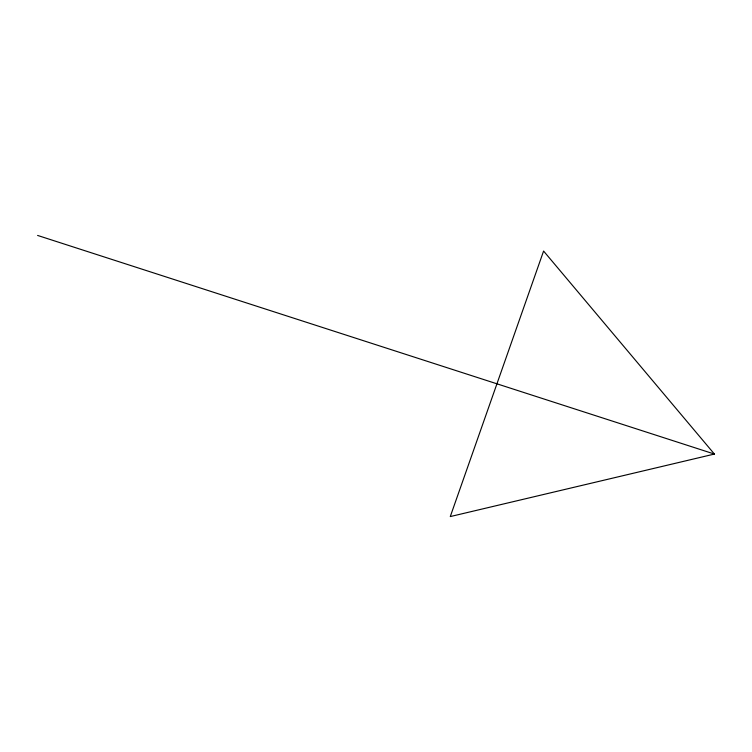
<?xml version="1.0" encoding="UTF-8"?>
<svg xmlns="http://www.w3.org/2000/svg" width="752" height="752" viewBox="0 0 752 752"><rect width="100%" height="100%" fill="white"/><g stroke="black" fill="none" stroke-linecap="round" stroke-linejoin="round"><path stroke-width="1.13" d="M714.4 454.058L450.279 516.568L543.593 251.055L714.4 454.058L37.6 235.432"/></g></svg>
